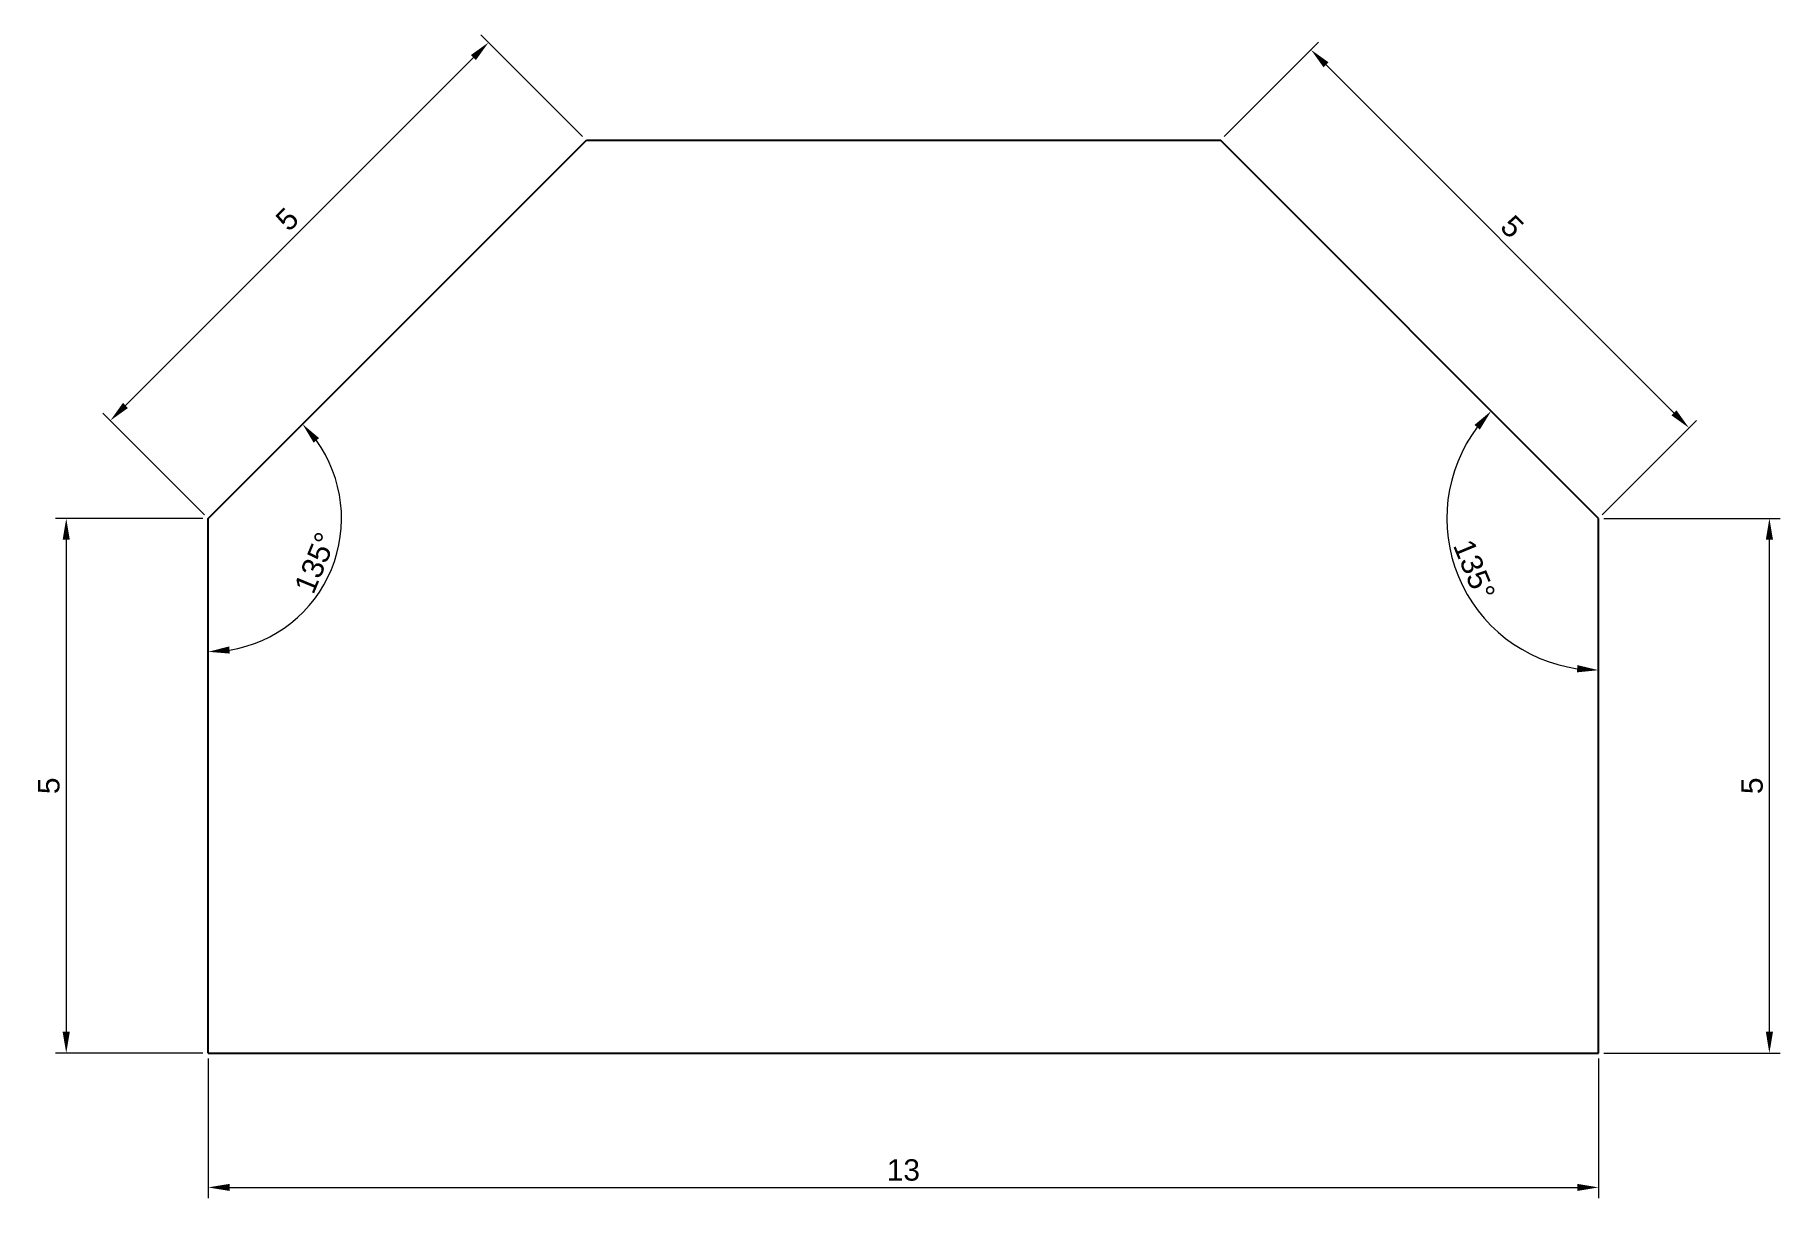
# Model space of a CAD drawing. Header units: millimetres. Extents: x -1.6 to 14.7, y -1.4 to 9.5.
import ezdxf

# ---------------------------------------------------------------- set-up
doc = ezdxf.new("R2010")
doc.units = ezdxf.units.MM
doc.header["$MEASUREMENT"] = 0
doc.layers.add('AM_5', color=3, linetype='Continuous', lineweight=15)
doc.styles.get("Standard").update_dxf_attribs({"font": 'arial.ttf'})
doc.dimstyles.new('AM_ANSI$0', dxfattribs={"dimtxt": 0.2, "dimasz": 0.2, "dimexe": 0.1, "dimexo": 0.05, "dimgap": 0.06, "dimtad": 1, "dimtoh": 1, "dimzin": 9, "dimdsep": 46, "dimtxsty": 'Standard', "dimcen": 0, "dimclrd": 256, "dimclre": 256, "dimclrt": 2, "dimadec": 0, "dimazin": 2, "dimtp": 0.1, "dimtm": 0.1, "dimtfac": 0.71, "dimtofl": 0, "dimtmove": 0, "dimatfit": 3, "dimfxl": 1, "dimtolj": 1, "dimtzin": 7, "dimlwd": -1, "dimlwe": -1, "dimarcsym": 1})
doc.dimstyles.new('AM_ANSI$2', dxfattribs={"dimtxt": 0.2, "dimasz": 0.2, "dimexe": 0.1, "dimexo": 0.05, "dimgap": 0.06, "dimtad": 1, "dimtoh": 1, "dimzin": 9, "dimdsep": 46, "dimtxsty": 'Standard', "dimcen": 0, "dimclrd": 256, "dimclre": 256, "dimclrt": 2, "dimadec": 0, "dimazin": 2, "dimtp": 0.1, "dimtm": 0.1, "dimtfac": 0.71, "dimtofl": 0, "dimtmove": 0, "dimatfit": 3, "dimfxl": 1, "dimtolj": 1, "dimtzin": 7, "dimlwd": -1, "dimlwe": -1, "dimarcsym": 1})

# ---------------------------------------------------------------- blocks, each defined once
blk = doc.blocks.new('*D5')
at = {"layer": 'AM_5', "transparency": 16777216}
blk.add_arc((0, 5), 1.247, 279.2011, 35.7989, dxfattribs=at)
for points in [[(0.986, 5.708), (1.037, 5.751), (0.882, 5.882)], [(0.202, 3.736), (0.197, 3.803), (0, 3.753)]]:
    blk.add_solid(points, dxfattribs=at)
at = {"layer": 'Defpoints', "color": 0, "transparency": 16777216}
for p in [(3.536, 8.536), (0, 5), (0, 5), (0.882, 4.118), (0, 0)]:
    blk.add_point(p, dxfattribs=at)
at = {"layer": 'AM_5', "color": 2, "transparency": 16777216, "insert": (1.002, 4.585), "char_height": 0.2, "attachment_point": 5, "rotation": 67.5}
blk.add_mtext('\\A1;135°', dxfattribs=at)
blk = doc.blocks.new('*D6')
at = {"layer": 'AM_5', "transparency": 16777216}
blk.add_arc((13, 5), 1.419, 143.08, 261.92, dxfattribs=at)
for points in [[(11.84, 5.874), (11.89, 5.831), (11.996, 6.004)], [(12.803, 3.628), (12.798, 3.561), (13, 3.581)]]:
    blk.add_solid(points, dxfattribs=at)
at = {"layer": 'Defpoints', "color": 0, "transparency": 16777216}
for p in [(9.464, 8.536), (11.581, 5), (13, 5), (13, 5), (13, 0)]:
    blk.add_point(p, dxfattribs=at)
at = {"layer": 'AM_5', "color": 2, "transparency": 16777216, "insert": (11.838, 4.519), "char_height": 0.2, "attachment_point": 5, "rotation": 292.5}
blk.add_mtext('\\A1;135°', dxfattribs=at)
blk = doc.blocks.new('*D7')
at = {"layer": 'AM_5', "transparency": 16777216}
for p, q in [((0, -0.05), (0, -1.355)), ((13, -0.05), (13, -1.355)), ((0.2, -1.255), (12.8, -1.255))]:
    blk.add_line(p, q, dxfattribs=at)
for points in [[(0.2, -1.222), (0.2, -1.288), (0, -1.255)], [(12.8, -1.222), (12.8, -1.288), (13, -1.255)]]:
    blk.add_solid(points, dxfattribs=at)
at = {"layer": 'Defpoints', "color": 0, "transparency": 16777216}
for p in [(0, 0), (13, 0), (13, -1.255)]:
    blk.add_point(p, dxfattribs=at)
at = {"layer": 'AM_5', "color": 2, "transparency": 16777216, "insert": (6.5, -1.093), "char_height": 0.2, "attachment_point": 5}
blk.add_mtext('\\A1;13', dxfattribs=at)
blk = doc.blocks.new('*D8')
at = {"layer": 'AM_5', "transparency": 16777216}
for p, q in [((13.05, 5), (14.697, 5)), ((14.597, 0.2), (14.597, 4.8)), ((13.05, 0), (14.697, 0))]:
    blk.add_line(p, q, dxfattribs=at)
for points in [[(14.564, 4.8), (14.631, 4.8), (14.597, 5)], [(14.564, 0.2), (14.631, 0.2), (14.597, 0)]]:
    blk.add_solid(points, dxfattribs=at)
at = {"layer": 'Defpoints', "color": 0, "transparency": 16777216}
for p in [(13, 5), (14.597, 5), (13, 0)]:
    blk.add_point(p, dxfattribs=at)
at = {"layer": 'AM_5', "color": 2, "transparency": 16777216, "insert": (14.436, 2.5), "char_height": 0.2, "attachment_point": 5, "rotation": 90}
blk.add_mtext('\\A1;5', dxfattribs=at)
blk = doc.blocks.new('*D9')
at = {"layer": 'AM_5', "transparency": 16777216}
for p, q in [((9.5, 8.571), (10.381, 9.452)), ((13.705, 5.988), (10.452, 9.24)), ((13.035, 5.035), (13.917, 5.917))]:
    blk.add_line(p, q, dxfattribs=at)
for points in [[(10.476, 9.264), (10.429, 9.217), (10.311, 9.382)], [(13.728, 6.011), (13.681, 5.964), (13.846, 5.846)]]:
    blk.add_solid(points, dxfattribs=at)
at = {"layer": 'Defpoints', "color": 0, "transparency": 16777216}
for p in [(10.311, 9.382), (9.464, 8.536), (13, 5)]:
    blk.add_point(p, dxfattribs=at)
at = {"layer": 'AM_5', "color": 2, "transparency": 16777216, "insert": (12.193, 7.728), "char_height": 0.2, "attachment_point": 5, "rotation": 315}
blk.add_mtext('\\A1;5', dxfattribs=at)
blk = doc.blocks.new('*D10')
at = {"layer": 'AM_5', "transparency": 16777216}
for p, q in [((3.5, 8.571), (2.55, 9.521)), ((2.48, 9.309), (-0.773, 6.056)), ((-0.035, 5.035), (-0.985, 5.985))]:
    blk.add_line(p, q, dxfattribs=at)
for points in [[(2.456, 9.332), (2.503, 9.285), (2.621, 9.45)], [(-0.797, 6.08), (-0.75, 6.032), (-0.915, 5.915)]]:
    blk.add_solid(points, dxfattribs=at)
at = {"layer": 'Defpoints', "color": 0, "transparency": 16777216}
for p in [(3.536, 8.536), (-0.915, 5.915), (0, 5)]:
    blk.add_point(p, dxfattribs=at)
at = {"layer": 'AM_5', "color": 2, "transparency": 16777216, "insert": (0.739, 7.797), "char_height": 0.2, "attachment_point": 5, "rotation": 45}
blk.add_mtext('\\A1;5', dxfattribs=at)
blk = doc.blocks.new('*D11')
at = {"layer": 'AM_5', "transparency": 16777216}
for p, q in [((-0.05, 5), (-1.427, 5)), ((-1.327, 4.8), (-1.327, 0.2)), ((-0.05, 0), (-1.427, 0))]:
    blk.add_line(p, q, dxfattribs=at)
for points in [[(-1.361, 4.8), (-1.294, 4.8), (-1.327, 5)], [(-1.361, 0.2), (-1.294, 0.2), (-1.327, 0)]]:
    blk.add_solid(points, dxfattribs=at)
at = {"layer": 'Defpoints', "color": 0, "transparency": 16777216}
for p in [(0, 5), (0, 0), (-1.327, 0)]:
    blk.add_point(p, dxfattribs=at)
at = {"layer": 'AM_5', "color": 2, "transparency": 16777216, "insert": (-1.489, 2.5), "char_height": 0.2, "attachment_point": 5, "rotation": 90}
blk.add_mtext('\\A1;5', dxfattribs=at)

msp = doc.modelspace()

# ---------------------------------------------------------------- linework, layer by layer
for p, q in [((0, 5), (3.536, 8.536)), ((3.536, 8.536), (9.464, 8.536)), ((13, 5), (9.464, 8.536)), ((0, 0), (0, 5)), ((13, 0), (13, 5)), ((0, 0), (13, 0))]:
    msp.add_line(p, q)

# ---------------------------------------------------------------- dimensions: what is measured, and where the dimension line sits
at = {"layer": 'AM_5'}
for p1, p2, distance, picture, middle in [((3.536, 8.536), (0, 5), -1.293, '*D10', (0.739, 7.797)), ((13, 5), (9.464, 8.536), -1.197, '*D9', (12.193, 7.728))]:
    dim = msp.add_aligned_dim(p1=p1, p2=p2, distance=distance, dimstyle='AM_ANSI$0', dxfattribs=at)
    dim.commit()
    dim.dimension.update_dxf_attribs({"geometry": picture, "text_midpoint": middle})
dim = msp.add_angular_dim_2l(base=(0.882, 4.118), line1=((0, 0), (0, 5)), line2=((0, 5), (3.536, 8.536)), dimstyle='AM_ANSI$2', override={"dimpost": ''}, dxfattribs=at)
dim.commit()
dim.dimension.update_dxf_attribs({"geometry": '*D5', "text_midpoint": (1.002, 4.585)})
dim = msp.add_angular_dim_2l(base=(11.581, 5), line1=((13, 5), (9.464, 8.536)), line2=((13, 0), (13, 5)), dimstyle='AM_ANSI$2', dxfattribs=at)
dim.commit()
dim.dimension.update_dxf_attribs({"geometry": '*D6', "text_midpoint": (11.838, 4.519)})
for base, p1, p2, picture, middle in [((-1.327, 0), (0, 5), (0, 0), '*D11', (-1.489, 2.5)), ((14.597, 5), (13, 0), (13, 5), '*D8', (14.436, 2.5))]:
    dim = msp.add_linear_dim(base=base, p1=p1, p2=p2, angle=90, dimstyle='AM_ANSI$0', dxfattribs=at)
    dim.commit()
    dim.dimension.update_dxf_attribs({"geometry": picture, "text_midpoint": middle})
dim = msp.add_linear_dim(base=(13, -1.255), p1=(0, 0), p2=(13, 0), angle=0, dimstyle='AM_ANSI$0', override={"dimpost": ''}, dxfattribs=at)
dim.commit()
dim.dimension.update_dxf_attribs({"geometry": '*D7', "text_midpoint": (6.5, -1.093)})

doc.saveas('drawing.dxf')
